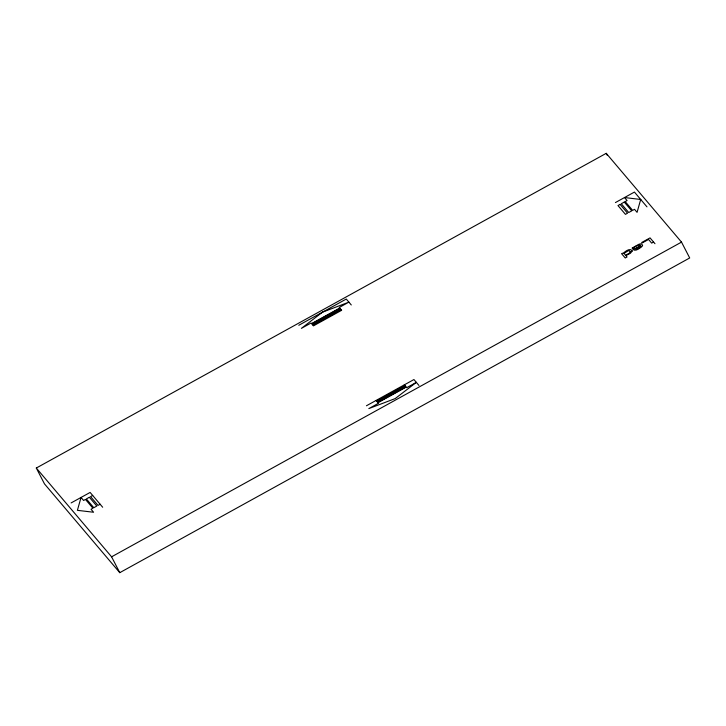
<?xml version="1.0" encoding="UTF-8"?>
<svg xmlns="http://www.w3.org/2000/svg" width="726" height="726" viewBox="0 0 726 726"><rect width="100%" height="100%" fill="white"/><g stroke="black" fill="none" stroke-linecap="round" stroke-linejoin="round"><path stroke-width="1.09" d="M36.3 468.034L606.228 153.331L681.514 242.112L689.7 257.966L119.772 572.669L44.486 483.888L36.3 468.034L111.586 556.815L119.772 572.669M298.776 325.275L346.266 299.048L351.284 304.965M71.121 502.927L90.124 492.437L102.665 507.238M615.43 202.563L634.433 192.072L646.975 206.865M92.674 495.45L90.569 496.611L98.019 505.396L100.124 504.234M653.572 242.057L651.658 243.11L648.545 239.444L642.102 243.001L641.684 242.502L650.042 237.892L654.988 243.718M366.439 405.77L413.938 379.544L418.956 385.461M111.586 556.815L681.514 242.112M404.291 384.871L404.845 385.524L376.64 401.097L376.086 400.443M606.228 153.331L607.254 155.31M630.286 251.813L629.251 253.265L625.54 255.18L624.015 253.383L628.271 250.76L629.487 250.797L630.286 251.813M81.04 497.455L77.401 510.333L93.59 512.247L91.04 509.244L92.91 508.209L85.459 499.424L83.59 500.459L81.04 497.455M640.704 199.469L637.065 212.346L634.515 209.333L632.645 210.368L625.195 201.583L627.064 200.548L624.514 197.545L640.704 199.469M632.164 251.069L630.431 253.265L625.912 255.616L627.055 256.968L625.24 257.975L621.547 253.628L623.634 252.938C625.649 251.105 629.823 247.902 632.155 250.588L632.164 251.069M640.858 246.277L637.827 248.691L635.105 248.945L640.831 245.778L640.858 246.277M633.136 248.174L632.564 248.664L632.083 248.083L638.989 244.235A4.891 1.706 -27.3 0 1 641.43 243.9L642.61 245.27A5.391 1.879 -27.3 0 1 641.439 246.985C639.225 248.483 635.595 251.659 632.99 249.517C646.748 243.464 637.755 243.909 633.136 248.174M322.516 312.162L301.39 328.361L311.037 323.034L311.527 323.605L339.732 308.042L339.242 307.461L348.888 302.134L322.516 312.162M416.334 382.375L395.207 398.574L368.835 408.593L378.491 403.266L377.992 402.685L406.188 387.112L406.687 387.702L416.334 382.375M339.968 308.323L311.772 323.896L312.561 324.831L340.766 309.258L339.968 308.323M341.084 309.639L312.879 325.212L313.441 325.865L341.637 310.292L341.084 309.639M89.362 497.274L86.358 498.925L93.808 507.719L96.812 506.058L89.362 497.274M620.086 204.405L617.98 205.567L625.431 214.351L627.536 213.19L620.086 204.405M624.296 202.082L621.284 203.743L628.734 212.527L631.747 210.867L624.296 202.082M405.162 385.896L376.957 401.469L377.756 402.404L405.952 386.831L405.162 385.896"/></g></svg>
